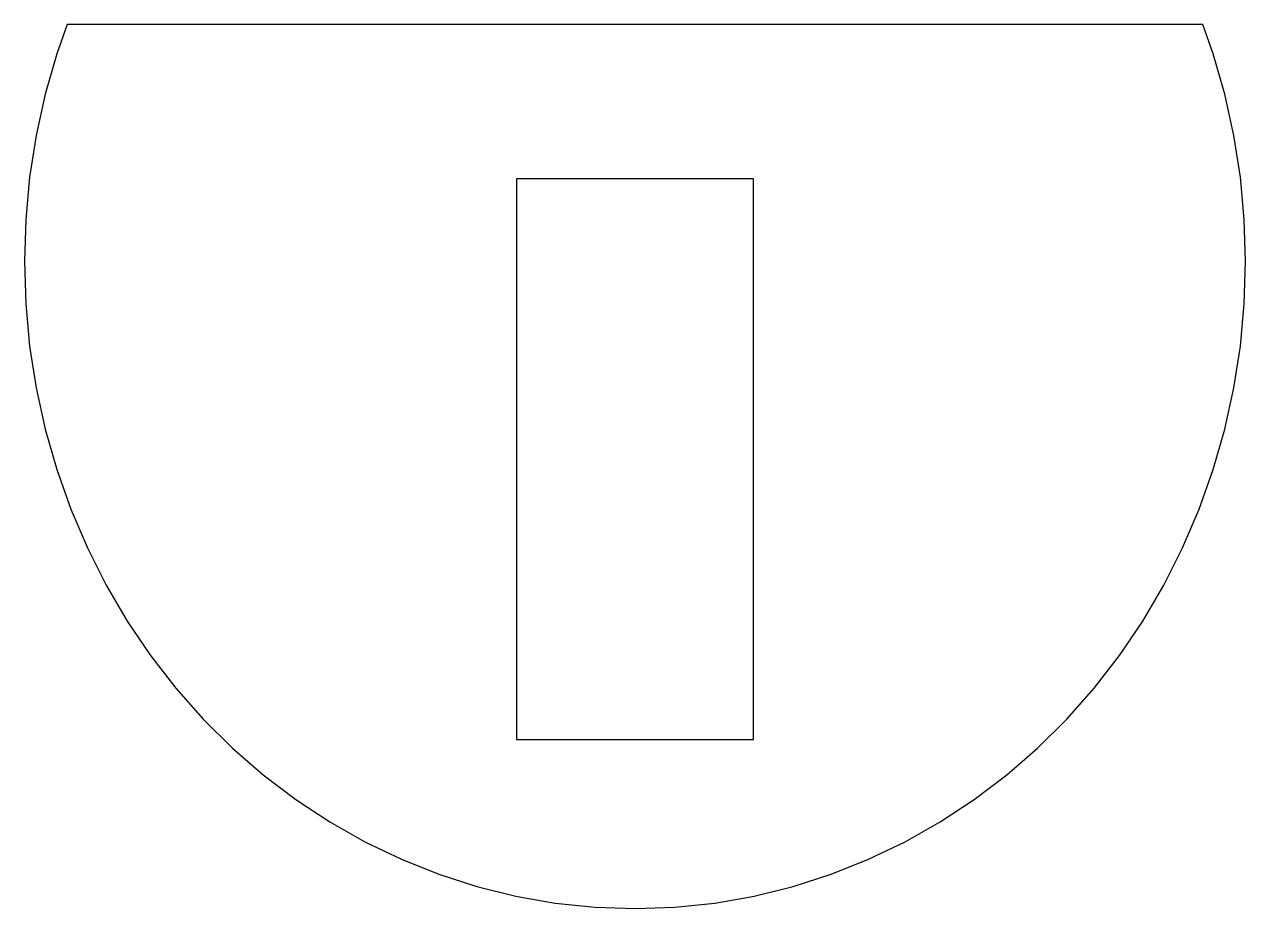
# Model space of a CAD drawing. Header units: millimetres. Extents: x -8.5 to 8.5, y -14.5 to -2.2.
import ezdxf

# ---------------------------------------------------------------- set-up
doc = ezdxf.new("R2010")
doc.units = ezdxf.units.MM

msp = doc.modelspace()

# ---------------------------------------------------------------- linework, layer by layer
for points in [[(8.4273, -6.6747), (8.4818, -6.0886), (8.5, -5.5), (8.4818, -4.9114), (8.4273, -4.3253), (8.3367, -3.7442), (8.2104, -3.1706), (8.0489, -2.607), (7.9042, -2.2), (-7.9042, -2.2), (-8.0489, -2.607), (-8.2104, -3.1706), (-8.3367, -3.7442), (-8.4273, -4.3253), (-8.4818, -4.9114), (-8.5, -5.5), (-8.4818, -6.0886), (-8.4273, -6.6747), (-8.3367, -7.2558), (-8.2104, -7.8294), (-8.0489, -8.393), (-7.853, -8.9442), (-7.6234, -9.4806), (-7.3612, -10), (-7.0675, -10.5001), (-6.7435, -10.9789), (-6.3906, -11.4341), (-6.0104, -11.864), (-5.6044, -12.2666), (-5.1745, -12.6402), (-4.7223, -12.9832), (-4.25, -13.2942), (-3.7595, -13.5719), (-3.2528, -13.8149), (-2.7322, -14.0224), (-2.2, -14.1933), (-1.6583, -14.3271), (-1.1095, -14.423), (-0.5559, -14.4807), (0, -14.5), (0.5559, -14.4807), (1.1095, -14.423), (1.6583, -14.3271), (2.2, -14.1933), (2.7322, -14.0224), (3.2528, -13.8149), (3.7595, -13.5719), (4.25, -13.2942), (4.7223, -12.9832), (5.1745, -12.6402), (5.6044, -12.2666), (6.0104, -11.864), (6.3906, -11.4341), (6.7435, -10.9789), (7.0675, -10.5001), (7.3612, -10), (7.6234, -9.4806), (7.853, -8.9442), (8.0489, -8.393), (8.2104, -7.8294), (8.3367, -7.2558)], [(-1.65, -4.35), (-1.65, -12.15), (1.65, -12.15), (1.65, -4.35)]]:
    msp.add_lwpolyline(points, close=True)

doc.saveas('drawing.dxf')
